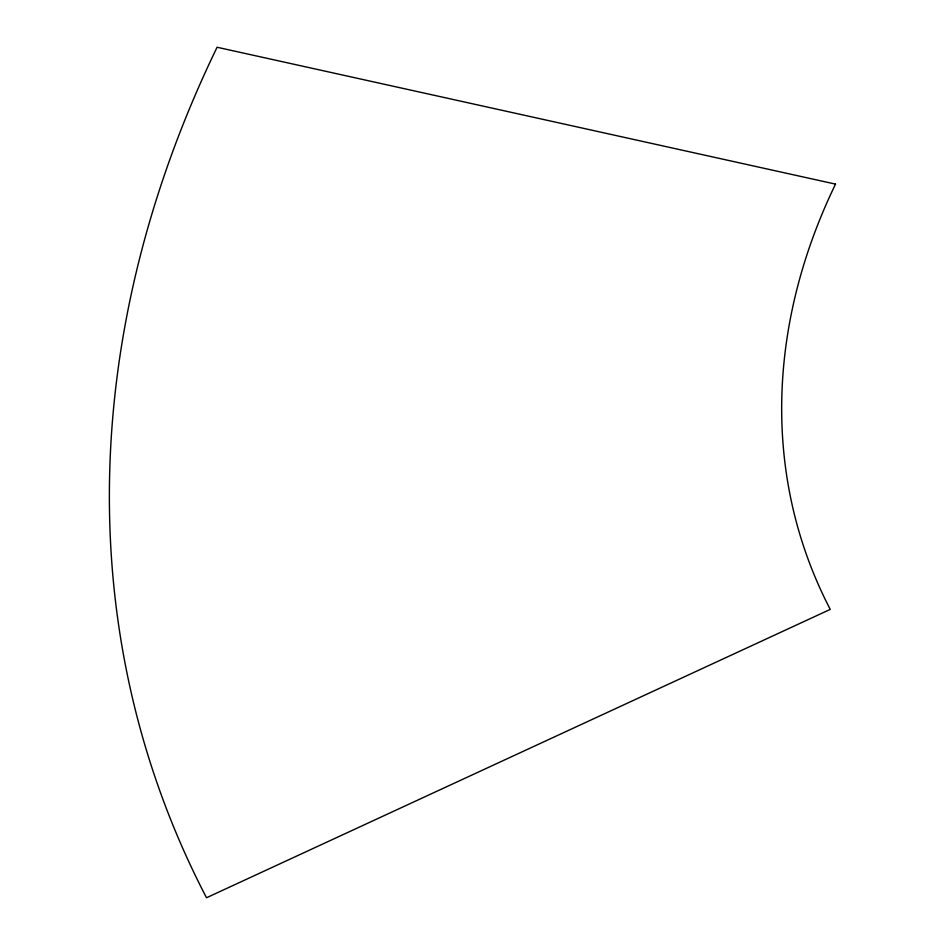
<?xml version="1.0" encoding="UTF-8"?>
<svg xmlns="http://www.w3.org/2000/svg" width="945" height="945" viewBox="0 0 945 945"><rect width="100%" height="100%" fill="white"/><g stroke="black" fill="none" stroke-linecap="round" stroke-linejoin="round"><path stroke-width="1.42" d="M835.557 184.121L217.078 47.25A1376.889 1083.525 -20.4 0 0 206.518 897.75L830.253 609.383A688.48 541.792 -20.4 0 1 835.51 184.145"/></g></svg>
